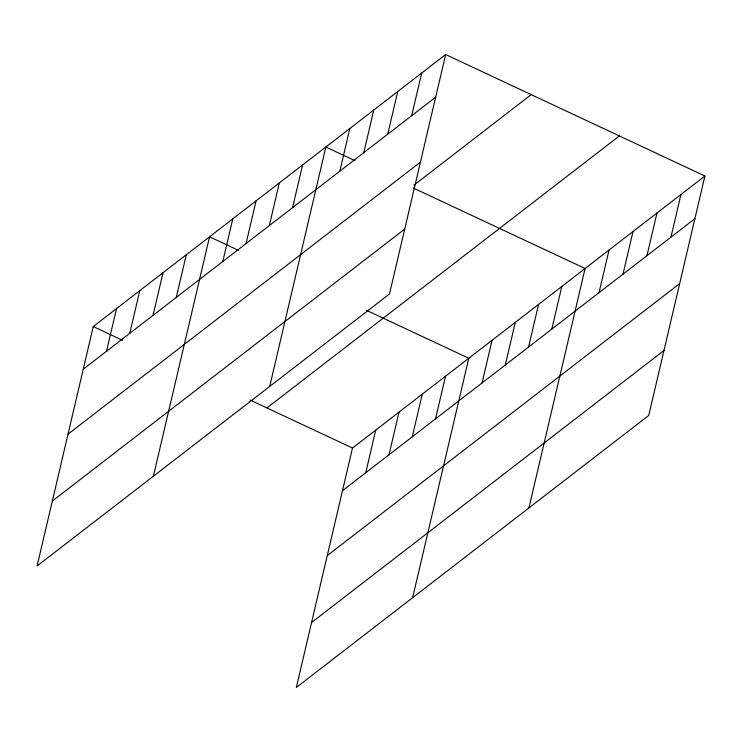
<?xml version="1.0" encoding="UTF-8"?>
<svg xmlns="http://www.w3.org/2000/svg" width="742" height="742" viewBox="0 0 742 742"><rect width="100%" height="100%" fill="white"/><g stroke="black" fill="none" stroke-linecap="round" stroke-linejoin="round"><path stroke-width="1.11" d="M445.664 54.537L93.26 326.554L37.1 565.988L389.504 293.971L445.664 54.537L704.9 176.012L648.74 415.446L296.336 687.463L352.496 448.029L704.9 176.012M106.514 351.263L116.522 308.607M129.776 333.306L139.774 290.651M153.028 315.35L163.036 272.694M176.29 297.403L186.298 254.747M153.39 476.225L209.55 236.791L238.766 250.481M222.804 261.49L232.812 218.834M246.066 243.543L256.073 200.887M269.327 225.587L279.326 182.931M292.58 207.63L302.588 164.974M269.689 386.461L325.849 147.027L355.056 160.708M339.808 171.179L349.816 128.524M363.775 152.685L373.773 110.029M387.732 134.191L397.74 91.535M411.699 115.687L421.706 73.031M365.75 472.728L375.749 430.072M389.003 454.781L399.01 412.125M412.264 436.825L422.272 394.169M435.526 418.868L445.525 376.213M412.626 597.7L468.786 358.265L366.455 310.314M482.04 382.965L492.048 340.309M505.302 365.008L515.3 322.353M528.554 347.061L538.562 304.405M551.816 329.105L561.824 286.449M528.925 507.927L585.086 268.493L413.489 188.097M599.044 292.654L609.043 249.998M623.002 274.16L633.009 231.504M646.968 255.656L656.976 213M670.935 237.162L680.933 194.506M83.252 369.21L435.665 97.193M68.023 434.153L420.426 162.127M414.055 185.055L531.216 94.624M52.33 501.054L404.742 229.037M266.944 407.942L619.357 135.925M342.489 490.685L694.892 218.667M327.259 555.619L679.663 283.602M311.566 622.529L663.969 350.502M93.26 326.554L122.467 340.244M250.156 400.077L352.496 448.029"/></g></svg>
